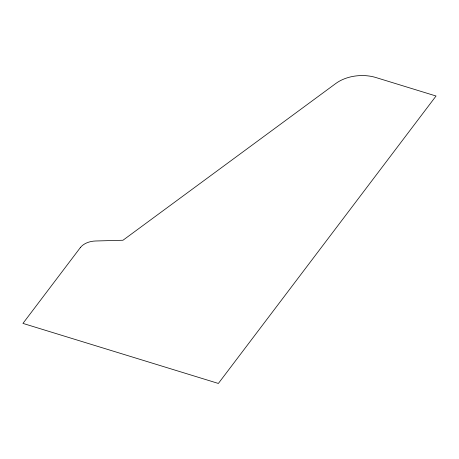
<?xml version="1.0" encoding="UTF-8"?>
<svg xmlns="http://www.w3.org/2000/svg" width="459" height="459" viewBox="0 0 459 459"><rect width="100%" height="100%" fill="white"/><g stroke="black" fill="none" stroke-linecap="round" stroke-linejoin="round"><path stroke-width="0.69" d="M80.336 247.619L22.95 323.4L218.369 383.449L436.05 96.011L375.921 77.537A33.886 22.457 -3.7 0 0 335.81 83.486L122.983 240.246L95.604 240.992A16.943 11.228 -3.7 0 0 80.336 247.619"/></g></svg>
